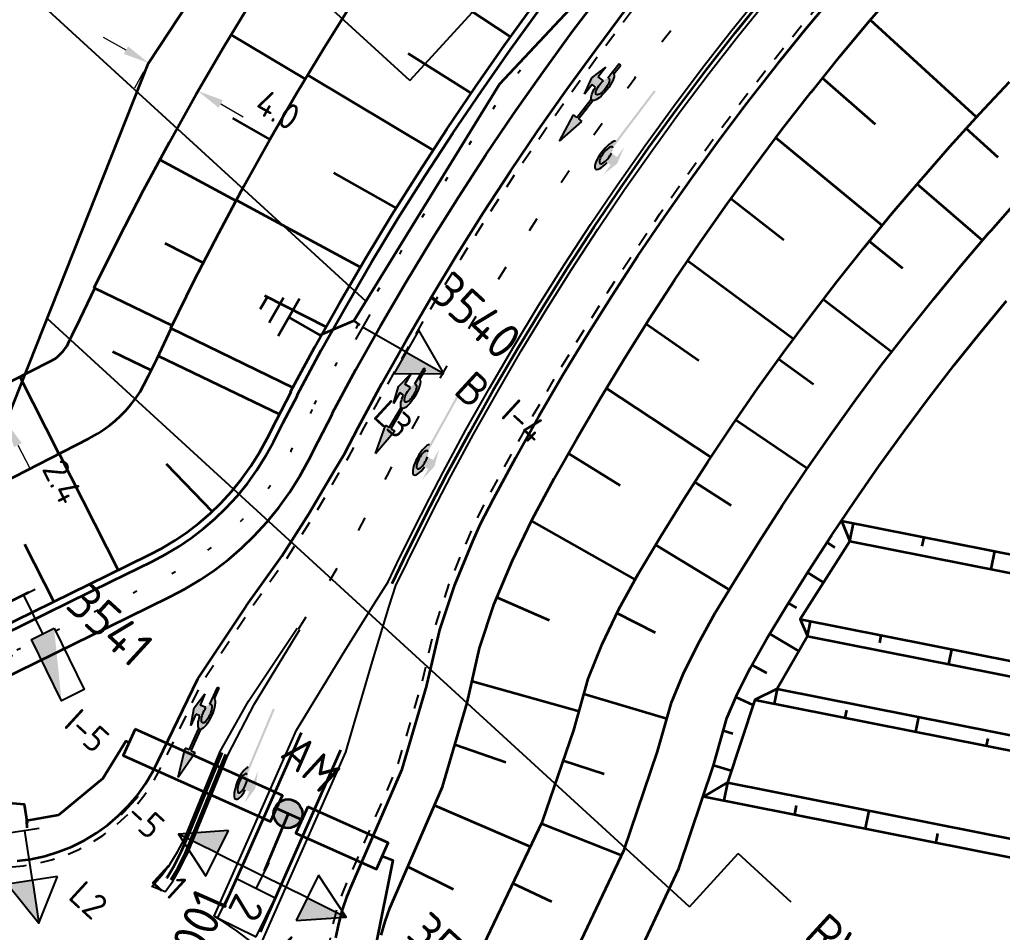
# Model space of a CAD drawing. Header units: metres. Extents: x 134219 to 139080, y 438661 to 444352.
# Drawn here: x 138297.3 to 138365.5, y 439284 to 439347.4 of the extents above; entities that cross this region are included whole.
import ezdxf
from ezdxf.enums import TextEntityAlignment as Align

# ---------------------------------------------------------------- set-up
doc = ezdxf.new("R2010")
doc.units = ezdxf.units.M
for name, pattern in [('11strp', [2, 1, -1]), ('13strp', [4, 1, -3]), ('30270strp', [3, 0.3, -2.7])]:
    doc.linetypes.add(name, pattern=pattern)
doc.layers.get('DEFPOINTS').update_dxf_attribs({"color": 193})
for name, color, linetype, lineweight in [('N-WE-KL-ET-T18', 1, 'Continuous', 18), ('N-WE-KL-ET-T25', 7, 'Continuous', 25), ('N-WE-KL-ET_LS_HULPSTUK_MOF-G', 10, 'Continuous', 35), ('N-WE-KL-ET_LS_OV_ARMATUUR-S', 7, 'Continuous', 25), ('N-WE-KL-ET_LS_OV_ARMATUUR-T18', 1, 'Continuous', 25), ('N-WE-KL-ET_LS_OV_KABEL-G', 10, 'KL-LS-OV-N', 35), ('N-WE-KL-ET_LS_OV_KABEL-M', 7, 'Continuous', 18), ('N-WE-KL-ET_LS_OV_KABEL-T25', 7, 'Continuous', 25), ('N-WE-KL-ET_LS_OV_KABEL_AARDING-G', 90, 'Continuous', 35), ('N-WE-KL-ET_LS_OV_MANTELBUIS-G', 10, 'Continuous', 35), ('N-WE-VW-BEWEGWIJZERING_DRAAGCONSTRUCTIE_PORTAAL-S', 7, 'Continuous', 25), ('Utd-ondergr-nw', 8, '13strp', 35)]:
    doc.layers.add(name, color=color, linetype=linetype, lineweight=lineweight)
doc.layers.add('N-WE-KL-ET_LS_OV_ARMATUUR-T25', color=2, linetype='Continuous')
doc.layers.add('Utd-weg-nw', color=8, linetype='Continuous')
doc.styles.add('alm a2ee v011$0$rtw_iso', font='NLCS-ISO.ttf')
doc.styles.add('ISO18', font='NLCS-ISO.ttf')
doc.styles.add('ISO25', font='NLCS-ISO.ttf')
doc.styles.add('NLCS-ISO', font='NLCS-ISO.ttf')
doc.styles.add('NLCS_18', font='NLCS-ISO.ttf', dxfattribs={"height": 1.8})
doc.styles.add('NLCS_25', font='NLCS-ISO.ttf', dxfattribs={"height": 2.5})
doc.linetypes.add('KL-LS-OV-N', pattern='A,4,-1,[103,NLCS.SHX,S=0.75,R=0,X=0,Y=0],-1,4,-1.5,["0V",Standard,S=1,R=0,X=0,Y=-0.5],-3', length=14.5)
doc.dimstyles.new('NLCS_t18_pijl_Dimension_l3_h1', dxfattribs={"dimtxt": 1.8, "dimasz": 1.8, "dimexe": 2, "dimexo": 2, "dimgap": 0.7, "dimtad": 1, "dimdec": 1, "dimzin": 0, "dimdsep": 46, "dimtxsty": 'NLCS_18', "dimcen": 2.5, "dimdle": 2, "dimclrd": 256, "dimclre": 256, "dimclrt": 256, "dimadec": 1, "dimazin": 0, "dimtfac": 1, "dimtdec": 1, "dimtofl": 0, "dimtmove": 1, "dimatfit": 0, "dimfxl": 0, "dimtolj": 1, "dimtzin": 0, "dimlwd": 18, "dimlwe": 18, "dimarcsym": 0})

# ---------------------------------------------------------------- blocks, each defined once
blk = doc.blocks.new('SKL-ET_OV_ARMATUUR_HD_NATRIUM_1x150W-SO (3)')
for points in [[(3.493, -1.757), (6.493, 0), (3.493, 1.757)], [(3.493, 1.757), (3.493, -1.757)], [(0, 1), (0, -1)], [(3.493, 0), (0, 0)], [(3.493, 0), (6.493, 0)]]:
    blk.add_lwpolyline(points)
blk.add_solid([(3.493, 0), (3.493, -1.757), (6.493, 0)])
at = {"layer": 'N-WE-KL-ET-T18', "linetype": 'ByBlock', "style": 'NLCS-ISO'}
blk.add_attdef('GROEPSNUMMER', text='', height=1.8, dxfattribs=at).set_placement((-2, -4), align=Align.RIGHT)
blk.add_attdef('FASE-AANSLUITING', (10, -4), '', height=1.8, dxfattribs=at)
at = {"layer": 'N-WE-KL-ET-T18', "linetype": 'ByBlock', "style": 'NLCS-ISO', "flags": 1}
for tag, p in [('TYPE_ARMATUUR', (7.765, -13.456)), ('TYPE_FABRIKAAT', (7.765, -17.24)), ('VERMOGEN_LAMP', (7.765, -21.025)), ('SPIEGELSTAND', (7.765, -24.809)), ('HOOGTE_LICHTMAST', (7.765, -28.594)), ('UITLEGGERHOEK', (7.765, -32.378)), ('TYPE_LICHTMAST', (7.765, -36.163)), ('BOTSVRIENDELIJK', (7.765, -39.947)), ('POSITIE_LICHTMAST', (7.765, -43.732)), ('KABELAANSLUITING', (7.765, -47.516)), ('VOEDINGSPUNT', (7.765, -51.301))]:
    blk.add_attdef(tag, p, '', height=1.8, dxfattribs=at)
at = {"layer": 'N-WE-KL-ET-T25', "linetype": 'ByBlock', "style": 'NLCS-ISO'}
blk.add_attdef('MASTNUMMER', text='', height=2.5, dxfattribs=at).set_placement((4, 4.31), align=Align.MIDDLE)
at = {"layer": 'N-WE-KL-ET-T25', "linetype": 'ByBlock', "style": 'NLCS-ISO', "flags": 1}
blk.add_attdef('TYPE_SYMBOOL', (7.765, -10.056), '', height=2.5, dxfattribs=at)
blk = doc.blocks.new('SKL-ET_OV_ARMATUUR_HD_NATRIUM_1x150W-SO (1)')
for p, q in [((6.493, 0), (3.493, 1.757)), ((3.493, -1.757), (6.493, 0))]:
    blk.add_line(p, q)
for points in [[(3.493, 1.757), (3.493, -1.757)], [(0, 1), (0, -1)], [(3.493, 0), (0, 0)], [(3.493, 0), (6.493, 0)]]:
    blk.add_lwpolyline(points)
blk.add_solid([(3.493, 0), (3.493, -1.757), (6.493, 0)])
at = {"layer": 'N-WE-KL-ET_LS_OV_ARMATUUR-T18', "style": 'ISO18', "flags": 1}
for tag, p in [('TYPE_ARMATUUR', (3.075, -6.821)), ('VERMOGEN_LAMP', (3.075, -10.606)), ('SPIEGELSTAND', (3.075, -14.39)), ('HOOGTE_LICHTMAST', (3.075, -18.175)), ('UITLEGGERHOEK', (3.075, -21.959)), ('TYPE_LICHTMAST', (3.075, -25.744)), ('BOTSVRIENDELIJK', (3.075, -29.528)), ('POSITIE_LICHTMAST', (3.075, -33.313)), ('KABELAANSLUITNG', (3.075, -37.097)), ('VOEDINGSPUNT', (3.075, -44.666))]:
    blk.add_attdef(tag, p, '', height=1.8, dxfattribs=at)
at = {"layer": 'N-WE-KL-ET_LS_OV_ARMATUUR-T18', "style": 'ISO18'}
for tag, p in [('FASE-AANSLUITING_1', (3.075, -40.882)), ('GROEPSNUMMER', (3.075, -48.451))]:
    blk.add_attdef(tag, p, '', height=1.8, dxfattribs=at)
at = {"layer": 'N-WE-KL-ET_LS_OV_ARMATUUR-T25', "style": 'ISO25'}
for tag, p, height in [('MASTNUMMER', (3.075, 7.391), 2.5), ('TYPE_SYMBOOL', (3.075, 3.606), 2.25)]:
    blk.add_attdef(tag, p, '', height=height, dxfattribs=at)
blk = doc.blocks.new('SKL-ET_AARDING_AARDELECTRODE-SO')
for points in [[(2.5, 1.5), (2.5, -1.5)], [(3.5, 1), (3.5, -1)], [(0, 0), (2.5, 0)], [(4.5, -0.5), (4.5, 0.5)]]:
    blk.add_lwpolyline(points)
at = {"layer": 'N-WE-KL-ET_LS_OV_ARMATUUR-T18', "style": 'ISO18', "flags": 1}
for tag, p in [('OMSCHRIJVING_LEGENDA', (0, -8.635)), ('LOCATIE', (0, -12.42)), ('MASTNUMMER', (0, -16.204)), ('VOEDINGSPUNT', (0, -19.989)), ('GROEPSNUMMER', (0, -23.773)), ('OVERIGE_OPMERKING(EN)_1', (0, -27.558)), ('OVERIGE_OPMERKING(EN)_2', (0, -31.343))]:
    blk.add_attdef(tag, p, '', height=1.8, dxfattribs=at)
at = {"layer": 'N-WE-KL-ET_LS_OV_ARMATUUR-T25', "style": 'ISO25'}
blk.add_attdef('TYPE_SYMBOOL', (0, 4.405), '', height=2.25, dxfattribs=at)
blk = doc.blocks.new('SVW-VERKEERSTEKENS_MAST-SO (1)')
for p, q in [((1, 1.5), (1, -1.5)), ((4, 1.5), (1, 1.5)), ((4, -1.5), (4, 1.5)), ((1, -1.5), (4, -1.5))]:
    blk.add_line(p, q)
at = {"layer": 'N-WE-KL-ET_LS_OV_ARMATUUR-T18', "style": 'ISO18', "flags": 1}
for tag, p in [('OMSCHRIJVING_LEGENDA', (2.5, -8.181)), ('MASTNUMMER', (2.5, -11.965)), ('TYPE_ARMATUUR', (2.5, -15.75)), ('VERMOGEN_LAMP', (2.5, -19.534)), ('VOEDINGSPUNT', (2.5, -23.319)), ('GROEPSNUMMER', (2.5, -27.103)), ('OVERIGE_OPMERKING(EN)_1', (2.5, -30.888)), ('OVERIGE_OPMERKING(EN)_2', (2.5, -34.672))]:
    blk.add_attdef(tag, p, '', height=1.8, dxfattribs=at)
at = {"layer": 'N-WE-KL-ET_LS_OV_ARMATUUR-T25', "style": 'ISO25'}
blk.add_attdef('TYPE_SYMBOOL', (2.5, 4.231), '', height=2.25, dxfattribs=at)
blk.add_attdef('AANTAL_ARMATUREN', text='', height=2.25, dxfattribs=at).set_placement((2.5, 0), align=Align.MIDDLE_CENTER)
blk = doc.blocks.new('SKL-ET_OV_ARMATUUR_HD_NATRIUM_2x150W-SO (2)')
for points in [[(-3.493, 1.757), (-6.493, 0), (-3.493, -1.757)], [(-3.493, -1.757), (-3.493, 1.757)], [(3.493, -1.757), (6.493, 0), (3.493, 1.757)], [(3.493, 1.757), (3.493, -1.757)], [(0, 1), (0, -1)], [(-3.493, 0), (-6.493, 0)], [(-3.493, 0), (0, 0)], [(3.493, 0), (0, 0)], [(3.493, 0), (6.493, 0)]]:
    blk.add_lwpolyline(points)
for points in [[(-3.493, 0), (-3.493, 1.757), (-6.493, 0)], [(3.493, 0), (3.493, -1.757), (6.493, 0)]]:
    blk.add_solid(points)
at = {"layer": 'N-WE-KL-ET_LS_OV_ARMATUUR-T18', "flags": 1}
for tag, p, style in [('TYPE_ARMATUUR', (3.075, -6.821), 'NLCS-ISO'), ('VERMOGEN_LAMP', (3.075, -10.606), 'NLCS-ISO'), ('SPIEGELSTAND', (3.075, -14.39), 'NLCS-ISO'), ('HOOGTE_LICHTMAST', (3.075, -18.175), 'NLCS-ISO'), ('UITLEGGERHOEK', (3.075, -21.959), 'NLCS-ISO'), ('TYPE_LICHTMAST', (3.075, -25.744), 'NLCS-ISO'), ('BOTSVRIENDELIJK', (3.075, -29.528), 'NLCS-ISO'), ('POSITIE_LICHTMAST', (3.075, -33.313), 'NLCS-ISO'), ('KABELAANSLUITNG', (3.075, -37.097), 'NLCS-ISO'), ('VOEDINGSPUNT', (3.075, -48.451), 'NLCS-ISO'), ('OVERIGE_OPMERKING(EN)_1', (3.075, -56.453), 'ISO18'), ('OVERIGE_OPMERKING(EN)_2', (3.075, -60.238), 'ISO18')]:
    blk.add_attdef(tag, p, '', height=1.8, dxfattribs=dict(at, style=style))
at = {"layer": 'N-WE-KL-ET_LS_OV_ARMATUUR-T18', "style": 'NLCS-ISO'}
for tag, p in [('FASE-AANSLUITING_1', (3.075, -40.882)), ('FASE-AANSLUITING_2', (3.075, -44.666)), ('GROEPSNUMMER', (3.075, -52.235))]:
    blk.add_attdef(tag, p, '', height=1.8, dxfattribs=at)
at = {"layer": 'N-WE-KL-ET_LS_OV_ARMATUUR-T25', "style": 'NLCS-ISO'}
for tag, p, height in [('MASTNUMMER', (3.075, 7.391), 2.5), ('TYPE_SYMBOOL', (3.075, 3.606), 2.25)]:
    blk.add_attdef(tag, p, '', height=height, dxfattribs=at)
blk = doc.blocks.new('SKL-ET_HULP_MOF_AFDEKMOF_SO')
at = {"ltscale": 10}
h = blk.add_hatch(color=256, dxfattribs=at)
edge = h.paths.add_edge_path()
edge.add_arc((0, 0), 1, 0, 360)
blk.add_circle((0, 0), 1)
at = {"layer": 'N-WE-KL-ET-T18', "style": 'NLCS-ISO', "flags": 1}
for tag, p in [('OMSCHRIJVING_LEGENDA', (0, -8.431)), ('LOCATIE', (0, -12.215)), ('MASTNUMMER', (0, -16)), ('VAN', (0, -19.784)), ('NAAR', (0, -23.569)), ('AFTAKKING', (0, -27.353)), ('VOEDINGSPUNT', (0, -31.138)), ('GROEPSNUMMER', (0, -34.922)), ('POSITIE_X', (0, -38.707)), ('POSITIE_Y', (0, -42.491)), ('OVERIGE_OPMERKING(EN)_2', (0, -50.06))]:
    blk.add_attdef(tag, p, '', height=1.8, dxfattribs=at)
at = {"layer": 'N-WE-KL-ET-T18', "style": 'NLCS-ISO'}
blk.add_attdef('OVERIGE_OPMERKING(EN)_1', (0, -46.276), '', height=1.8, dxfattribs=at)
at = {"layer": 'N-WE-KL-ET-T25', "style": 'NLCS-ISO'}
blk.add_attdef('SOORT_MOF', (0, 2.715), '', height=2.25, dxfattribs=at)
blk = doc.blocks.new('SKL-ET_OV_ARMATUUR_LD_NATRIUM_1x55W-SO')
for points in [[(0, 0.875), (0, -0.875)], [(3, 0), (0, 0)]]:
    blk.add_lwpolyline(points)
blk.add_lwpolyline([(3, 0.875), (7.75, 0.875), (7.75, -0.875), (3, -0.875)], close=True)
blk.add_solid([(3, 0.875), (3, -0.875), (3, 0.875), (7.75, -0.875)])
at = {"layer": 'N-WE-KL-ET-T18', "linetype": 'ByBlock', "style": 'NLCS-ISO'}
blk.add_attdef('GROEPSNUMMER', text='', height=1.8, dxfattribs=at).set_placement((-2, -4), align=Align.RIGHT)
blk.add_attdef('FASE-AANSLUITING', (10, -4), '', height=1.8, dxfattribs=at)
at = {"layer": 'N-WE-KL-ET-T18', "linetype": 'ByBlock', "style": 'NLCS-ISO', "flags": 1}
for tag, p in [('TYPE_ARMATUUR', (7.765, -13.456)), ('TYPE_FABRIKAAT', (7.765, -17.24)), ('VERMOGEN_LAMP', (7.765, -21.025)), ('SPIEGELSTAND', (7.765, -24.809)), ('HOOGTE_LICHTMAST', (7.765, -28.594)), ('UITLEGGERHOEK', (7.765, -32.378)), ('TYPE_LICHTMAST', (7.765, -36.163)), ('BOTSVRIENDELIJK', (7.765, -39.947)), ('POSITIE_LICHTMAST', (7.765, -43.732)), ('KABELAANSLUITING', (7.765, -47.516)), ('VOEDINGSPUNT', (7.765, -51.301))]:
    blk.add_attdef(tag, p, '', height=1.8, dxfattribs=at)
at = {"layer": 'N-WE-KL-ET-T25', "linetype": 'ByBlock', "style": 'NLCS-ISO'}
blk.add_attdef('MASTNUMMER', text='', height=2.5, dxfattribs=at).set_placement((4, 3.31), align=Align.MIDDLE)
at = {"layer": 'N-WE-KL-ET-T25', "linetype": 'ByBlock', "style": 'NLCS-ISO', "flags": 1}
blk.add_attdef('TYPE_SYMBOOL', (7.765, -10.056), '', height=2.5, dxfattribs=at)
blk = doc.blocks.new('Dwm A2 aanvulling$0$A$C3CD96FA4')
at = {"layer": 'Utd-weg-nw'}
h = blk.add_hatch(color=256, dxfattribs=at)
edge = h.paths.add_edge_path()
edge.add_line((1.033, 0), (1.034, 0.75))
edge.add_line((1.034, 0.75), (1.033, 0.75))
edge.add_line((1.033, 0.75), (1.033, 0.774))
edge.add_ellipse((0.959, 1.95), major_axis=(0, 1.2), ratio=0.3125, start_angle=-168.54193, end_angle=-11.53696)
edge.add_line((1.034, 3.126), (1.034, 3.15))
edge.add_line((1.034, 3.15), (1.034, 4.75))
edge.add_line((1.034, 4.75), (1.334, 4.75))
edge.add_line((1.334, 4.75), (0.959, 6.8))
edge.add_line((0.959, 6.8), (0.584, 4.75))
edge.add_line((0.584, 4.75), (0.659, 4.75))
edge.add_line((0.659, 4.75), (0.884, 4.75))
edge.add_line((0.884, 4.75), (0.884, 3.15))
edge.add_line((0.884, 3.15), (0.884, 3.126))
edge.add_ellipse((0.959, 1.95), major_axis=(0, 1.2), ratio=0.3125, start_angle=11.53696, end_angle=73.04224)
edge.add_line((0.6, 2.3), (0.3, 2.3))
edge.add_line((0.3, 2.3), (0.3, 3.15))
edge.add_line((0.3, 3.15), (0, 1.95))
edge.add_line((0, 1.95), (0.3, 0.75))
edge.add_line((0.3, 0.75), (0.3, 1.6))
edge.add_line((0.3, 1.6), (0.659, 1.6))
edge.add_line((0.659, 1.6), (0.749, 1.6))
edge.add_ellipse((0.959, 1.95), major_axis=(0, 0.72), ratio=0.333997, start_angle=161.82644, end_angle=479.08707, ccw=False)
edge.add_line((0.884, 1.266), (0.884, 0.774))
edge.add_line((0.884, 0.774), (0.884, 0.75))
edge.add_line((0.884, 0.75), (0.884, 0))
edge.add_line((0.884, 0), (1.033, 0))
for p, q in [((0.959, 6.8), (0.584, 4.75)), ((0.959, 6.8), (1.334, 4.75)), ((0.3, 3.15), (0, 1.95)), ((0.3, 2.3), (0.3, 3.15)), ((0.6, 2.3), (0.3, 2.3)), ((0, 1.95), (0.3, 0.75)), ((0.3, 0.75), (0.3, 1.6)), ((0.749, 1.6), (0.3, 1.6))]:
    blk.add_line(p, q, dxfattribs=at)
at = {"layer": 'Utd-weg-nw', "linetype": 'Continuous'}
for p, q in [((0.884, 4.75), (0.584, 4.75)), ((0.884, 4.75), (0.884, 3.126)), ((1.034, 4.75), (1.034, 3.126)), ((1.034, 4.75), (1.334, 4.75)), ((0.883, 4.016), (0.883, 3.754)), ((1.034, 4.016), (1.034, 3.754))]:
    blk.add_line(p, q, dxfattribs=at)
at = {"layer": 'Utd-weg-nw'}
for points in [[(0.884, 0), (0.884, 1.266)], [(1.034, 0.774), (1.033, 0)], [(1.033, 0), (0.883, 0)], [(1.033, 0), (0.883, 0)]]:
    blk.add_lwpolyline(points, dxfattribs=at)
at = {"layer": 'Utd-weg-nw', "linetype": 'Continuous'}
for major_axis, ratio, start_param, end_param in [((0, 1.2), 0.3125, 0.20148, 1.274828), ((0, 1.2), 0.3125, -0.20148, 0.20148), ((0, 1.2), 0.3125, -0.20148, 0.20148), ((0, 1.2), 0.3125, -2.940235, -0.20148), ((0, 0.72), 0.333997, 2.824404, 8.361647), ((0, 1.2), 0.3125, 2.940235, 3.34295)]:
    blk.add_ellipse((0.959, 1.95), major_axis=major_axis, ratio=ratio, start_param=start_param, end_param=end_param, dxfattribs=at)
blk = doc.blocks.new('Dwm A2 aanvulling$0$A$C37A20DA0')
at = {"layer": 'Utd-weg-nw'}
h = blk.add_hatch(color=256, dxfattribs=at)
edge = h.paths.add_edge_path()
edge.add_ellipse((0.959, 5.6), major_axis=(0, 1.2), ratio=0.3125, start_angle=0.02869, end_angle=73.04224)
edge.add_line((0.6, 5.95), (0.3, 5.95))
edge.add_line((0.3, 5.95), (0.3, 6.8))
edge.add_line((0.3, 6.8), (0, 5.6))
edge.add_line((0, 5.6), (0.3, 4.4))
edge.add_line((0.3, 4.4), (0.3, 5.25))
edge.add_line((0.3, 5.25), (0.659, 5.25))
edge.add_line((0.659, 5.25), (0.749, 5.25))
edge.add_ellipse((0.959, 5.6), major_axis=(0, 0.72), ratio=0.333997, start_angle=161.82644, end_angle=479.08707, ccw=False)
edge.add_line((0.884, 4.916), (0.884, 0))
edge.add_line((0.884, 0), (1.031, 0))
edge.add_line((1.031, 0), (1.034, 4.424))
edge.add_ellipse((0.959, 5.6), major_axis=(0, 1.2), ratio=0.3125, start_angle=-168.46305, end_angle=-0.0287)
edge.add_line((0.959, 6.8), (0.959, 6.8))
at = {"layer": 'Utd-weg-nw', "linetype": 'Continuous'}
for major_axis, ratio, start_param, end_param in [((0, 1.2), 0.3125, -2.940235, 1.274828), ((0, 0.72), 0.333997, 2.824404, 8.361647)]:
    blk.add_ellipse((0.959, 5.6), major_axis=major_axis, ratio=ratio, start_param=start_param, end_param=end_param, dxfattribs=at)
blk = doc.blocks.new('*D593')
at = {"layer": 'DEFPOINTS', "color": 0, "transparency": 16777216}
for p in [(138306.22, 439344.347, 5.8), (138309.657, 439342.394, 5.8), (138309.657, 439342.394)]:
    blk.add_point(p, dxfattribs=at)
at = {"layer": 'N-WE-KL-ET_LS_OV_KABEL-M', "linetype": 'Continuous', "lineweight": 18, "transparency": 16777216}
for p, q in [((138304.655, 439345.236), (138303.09, 439346.125)), ((138311.222, 439341.505), (138312.787, 439340.616))]:
    blk.add_line(p, q, dxfattribs=at)
at = {"layer": 'N-WE-KL-ET_LS_OV_KABEL-M', "lineweight": 18, "transparency": 16777216}
for p, q in [((138305.876, 439343.741), (138305.232, 439342.608)), ((138309.313, 439341.789), (138308.669, 439340.655))]:
    blk.add_line(p, q, dxfattribs=at)
at = {"layer": 'N-WE-KL-ET_LS_OV_KABEL-M', "transparency": 16777216}
for points in [[(138304.803, 439345.497), (138304.507, 439344.975), (138306.22, 439344.347)], [(138311.37, 439341.766), (138311.074, 439341.244), (138309.657, 439342.394)]]:
    blk.add_solid(points, dxfattribs=at)
at = {"layer": 'N-WE-KL-ET_LS_OV_KABEL-M', "transparency": 16777216, "insert": (138315.186, 439341.093), "char_height": 1.8, "attachment_point": 5, "rotation": 330.39636, "style": 'NLCS_18'}
blk.add_mtext('\\A1;4.0', dxfattribs=at)
blk = doc.blocks.new('*D594')
at = {"layer": 'DEFPOINTS', "color": 0, "transparency": 16777216}
for p in [(138295.251, 439321.51, 5.8), (138295.251, 439321.51), (138296.325, 439319.41, 5.8)]:
    blk.add_point(p, dxfattribs=at)
at = {"layer": 'N-WE-KL-ET_LS_OV_KABEL-M', "linetype": 'Continuous', "lineweight": 18, "transparency": 16777216}
for p, q in [((138294.432, 439323.113), (138293.613, 439324.716)), ((138297.144, 439317.807), (138297.963, 439316.205))]:
    blk.add_line(p, q, dxfattribs=at)
at = {"layer": 'N-WE-KL-ET_LS_OV_KABEL-M', "lineweight": 18, "transparency": 16777216}
for p, q in [((138294.631, 439321.194), (138293.47, 439320.6)), ((138295.705, 439319.093), (138294.544, 439318.5))]:
    blk.add_line(p, q, dxfattribs=at)
at = {"layer": 'N-WE-KL-ET_LS_OV_KABEL-M', "transparency": 16777216}
for points in [[(138294.699, 439323.25), (138294.165, 439322.977), (138295.251, 439321.51)], [(138297.411, 439317.944), (138296.877, 439317.671), (138296.325, 439319.41)]]:
    blk.add_solid(points, dxfattribs=at)
at = {"layer": 'N-WE-KL-ET_LS_OV_KABEL-M', "transparency": 16777216, "insert": (138300.24, 439315.265), "char_height": 1.8, "attachment_point": 5, "rotation": 297.07359, "style": 'NLCS_18'}
blk.add_mtext('\\A1;2.4', dxfattribs=at)

msp = doc.modelspace()

# ---------------------------------------------------------------- linework, layer by layer
at = {"layer": 'N-WE-KL-ET_LS_OV_KABEL-G', "flags": 128}
for points, elevation in [([(138297.883, 439307.56), (138291.334, 439304.294), (138284.775, 439301.012), (138283.794, 439300.778), (138284.782, 439303.546), (138284.585, 439303.718), (138289.761, 439313.115), (138296.325, 439319.41), (138306.22, 439344.347), (138330.235, 439380.807), (138330.401, 439384.63), (138328.855, 439389.538), (138321.85, 439396.873), (138309.169, 439409.673), (138310.125, 439410.849), (138311.581, 439412.597), (138296.326, 439427.286), (138295.938, 439426.881), (138287.703, 439434.962), (138261.647, 439462.479), (138242.308, 439482.602), (138224.685, 439501.35), (138202.408, 439524.41), (138176.324, 439550.467), (138148.524, 439577.537), (138128.939, 439595.945), (138108.396, 439614.045), (138091.215, 439629.446), (138078.646, 439641.007), (138069.586, 439649.998), (138063.784, 439645.87), (138063.79, 439645.883)], 1.009), ([(138304.869, 439297.159), (138304.858, 439297.148), (138304.633, 439297.245), (138303.04, 439294.653), (138299.967, 439292.108), (138297.732, 439291.708), (138297.774, 439291.213)], 5.954), ([(138297.819, 439291.526), (138297.614, 439292.834), (138287.06, 439293.725), (138286.134, 439295.502), (138286.132, 439295.496)], 4.859), ([(138315.899, 439292.203), (138314.249, 439288.206)], 6.941)]:
    msp.add_lwpolyline(points, dxfattribs=dict(at, elevation=elevation))
for points in [[(138320.874, 439326.147), (138320.464, 439326.446), (138330.584, 439342.887), (138342.804, 439355.936), (138345.533, 439358.609), (138346.281, 439359.363), (138344.061, 439362.214), (138348.598, 439366.332), (138406.993, 439426.596), (138406.952, 439426.865), (138410.681, 439431.171), (138413.459, 439429.649), (138424.978, 439419.571), (138425.523, 439418.494), (138433.324, 439418.762), (138440.45, 439419.565), (138446.337, 439422.735), (138447.341, 439423.033), (138447.352, 439423.047)], [(138320.464, 439326.446), (138318.122, 439325.442)], [(138316.857, 439291.773), (138315.093, 439292.566)], [(138322.447, 439289.262), (138323.178, 439288.972), (138321.97, 439282.981), (138321.771, 439279.048), (138323.47, 439273.835), (138324.651, 439266.948), (138324.633, 439262.038), (138325.557, 439256.739), (138327.045, 439253.863), (138326.336, 439253.314), (138329.043, 439254.494)]]:
    msp.add_lwpolyline(points, dxfattribs=at)
at = {"layer": 'N-WE-KL-ET_LS_OV_KABEL-T25'}
for p, q in [((138324.35, 439343.129), (138362.644, 439384.917)), ((138324.35, 439343.129), (138307.11, 439358.928)), ((138298.077, 439349.071), (138321.294, 439327.794)), ((138343.766, 439285.744), (138299.179, 439326.603)), ((138343.766, 439285.744), (138347.144, 439289.431)), ((138350.83, 439286.053), (138347.144, 439289.431))]:
    msp.add_line(p, q, dxfattribs=at)
at = {"layer": 'N-WE-KL-ET_LS_OV_MANTELBUIS-G', "linetype": 'Continuous'}
for points in [[(138305.279, 439298.071), (138304.459, 439296.246), (138314.683, 439291.653), (138315.503, 439293.478)], [(138317.267, 439292.685), (138316.447, 439290.861), (138322.037, 439288.35), (138322.857, 439290.174)]]:
    msp.add_lwpolyline(points, close=True, dxfattribs=at)
at = {"layer": 'Utd-ondergr-nw', "linetype": 'Continuous', "flags": 128}
for points in [[(138316.521, 439321.284), (138318.196, 439324.39), (138319.924, 439327.468), (138321.702, 439330.517), (138323.531, 439333.536), (138325.41, 439336.524), (138327.338, 439339.48), (138329.316, 439342.403), (138331.341, 439345.294), (138333.415, 439348.15), (138335.536, 439350.971), (138337.704, 439353.756), (138337.92, 439354.028), (138339.918, 439356.505), (138342.24, 439359.164), (138344.686, 439361.711), (138347.187, 439364.201), (138349.26, 439366.265), (138350.905, 439367.954), (138351.295, 439368.362), (138351.963, 439369.06)], [(138323.118, 439308.183), (138323.913, 439309.836), (138325.397, 439312.82), (138326.93, 439315.78), (138328.513, 439318.714), (138330.144, 439321.621), (138331.823, 439324.5), (138333.551, 439327.351), (138335.325, 439330.173), (138337.146, 439332.964), (138339.014, 439335.725), (138340.927, 439338.455), (138342.885, 439341.152), (138344.889, 439343.816), (138346.936, 439346.447), (138347.14, 439346.704), (138349.027, 439349.043), (138351.161, 439351.604), (138353.337, 439354.129), (138355.555, 439356.617), (138357.427, 439358.654), (138358.959, 439360.279), (138359.328, 439360.665), (138359.995, 439361.363)], [(138322.594, 439351.965), (138331.352, 439346.159)], [(138318.952, 439319.998), (138320.606, 439323.064), (138322.311, 439326.103), (138324.066, 439329.112), (138325.871, 439332.091), (138327.725, 439335.04), (138329.629, 439337.958), (138331.581, 439340.844), (138333.58, 439343.696), (138335.627, 439346.515), (138337.721, 439349.3)], [(138319.222, 439283.585), (138319.421, 439284.565), (138319.684, 439285.529), (138320.012, 439286.474), (138320.312, 439287.199), (138323.824, 439295.297), (138325.531, 439301.102), (138325.538, 439301.13), (138326.434, 439304.982), (138327.466, 439308.106), (138328.728, 439311.129), (138329.248, 439312.334), (138330.157, 439314.074), (138331.711, 439316.954), (138333.312, 439319.808), (138334.961, 439322.635), (138336.656, 439325.434), (138338.399, 439328.204), (138340.186, 439330.945), (138342.02, 439333.655), (138343.898, 439336.335), (138345.821, 439338.983), (138347.788, 439341.599), (138349.798, 439344.181), (138349.998, 439344.433), (138351.85, 439346.73), (138353.945, 439349.244)], [(138322.373, 439283.774), (138322.63, 439284.72), (138322.964, 439285.64), (138323.108, 439285.978), (138326.614, 439294.063), (138328.327, 439299.896), (138329.198, 439303.693), (138330.208, 439306.771), (138331.448, 439309.749), (138332.853, 439312.648), (138334.383, 439315.484), (138335.959, 439318.293), (138337.582, 439321.076), (138339.252, 439323.831), (138340.967, 439326.559), (138342.727, 439329.257), (138344.532, 439331.925), (138346.381, 439334.564), (138348.274, 439337.17), (138350.21, 439339.745), (138352.189, 439342.288), (138352.386, 439342.536), (138354.21, 439344.797), (138356.272, 439347.272), (138358.375, 439349.712)], [(138302.448, 439328.724), (138304.133, 439332.129), (138305.875, 439335.506), (138307.675, 439338.856), (138309.531, 439342.178), (138311.443, 439345.47), (138313.412, 439348.731)], [(138307.752, 439325.92), (138309.389, 439329.236), (138311.083, 439332.527), (138312.832, 439335.79), (138314.636, 439339.026), (138316.496, 439342.233), (138318.41, 439345.411), (138320.377, 439348.558)], [(138316.079, 439321.517), (138317.758, 439324.631), (138319.49, 439327.717), (138321.272, 439330.773), (138323.105, 439333.798), (138324.989, 439336.793), (138326.922, 439339.756), (138328.904, 439342.687), (138330.934, 439345.584), (138333.013, 439348.447)], [(138297.084, 439288.919), (138298.054, 439289.049), (138299.011, 439289.258), (138299.948, 439289.544), (138300.858, 439289.906), (138301.736, 439290.341), (138302.575, 439290.846), (138303.371, 439291.418), (138304.117, 439292.053), (138304.808, 439292.746), (138305.441, 439293.494), (138306.011, 439294.29), (138306.514, 439295.131), (138306.89, 439295.883), (138309.642, 439301.571), (138313.008, 439306.642), (138313.025, 439306.665), (138315.466, 439310.097), (138317.344, 439313.033), (138319.093, 439316.02), (138319.806, 439317.206), (138320.764, 439319.04), (138322.402, 439322.076), (138324.09, 439325.084), (138325.828, 439328.064), (138327.615, 439331.015), (138329.452, 439333.935), (138331.336, 439336.824), (138333.269, 439339.681), (138335.249, 439342.506), (138337.276, 439345.297), (138339.349, 439348.054)], [(138363.698, 439340.593), (138356.325, 439347.334)], [(138311.953, 439346.314), (138317.1, 439343.236)], [(138324.247, 439345.01), (138328.612, 439342.256)], [(138317.262, 439343.506), (138325.962, 439338.286)], [(138328.998, 439282.098), (138333.569, 439291.66), (138335.731, 439298.014), (138336.739, 439301.561), (138337.698, 439303.987), (138338.866, 439306.41), (138340.218, 439308.88), (138341.748, 439311.431), (138343.371, 439314.052), (138345.037, 439316.644), (138346.745, 439319.206), (138348.494, 439321.737), (138350.284, 439324.237), (138352.114, 439326.704), (138353.984, 439329.139), (138355.893, 439331.541), (138357.84, 439333.909), (138359.825, 439336.242), (138360.022, 439336.47), (138361.844, 439338.542), (138363.895, 439340.811), (138365.977, 439343.049)], [(138356.682, 439340.078), (138352.996, 439343.293)], [(138312.035, 439340.515), (138314.641, 439339.034)], [(138365.198, 439337.782), (138362.976, 439339.794)], [(138357.134, 439333.05), (138349.758, 439339.144)], [(138307.011, 439337.621), (138312.287, 439334.773)], [(138319.064, 439336.726), (138323.394, 439334.258)], [(138364.108, 439332.024), (138359.565, 439335.937)], [(138312.311, 439334.819), (138320.919, 439330.168)], [(138334.776, 439280.27), (138339.24, 439289.7), (138341.546, 439296.535), (138342.513, 439299.929), (138343.322, 439301.896), (138344.338, 439303.947), (138345.559, 439306.146), (138347.004, 439308.539), (138348.579, 439311.073), (138350.195, 439313.578), (138351.851, 439316.054), (138353.547, 439318.501), (138355.282, 439320.917), (138357.056, 439323.302), (138358.868, 439325.655), (138360.718, 439327.975), (138362.605, 439330.263), (138364.529, 439332.518), (138364.72, 439332.738), (138366.486, 439334.74)], [(138350.315, 439332.034), (138346.633, 439334.911)], [(138307.352, 439331.83), (138310.021, 439330.464)], [(138358.572, 439330.083), (138356.248, 439331.974)], [(138350.978, 439325.172), (138343.633, 439330.596)], [(138288.371, 439317.994), (138296.763, 439322.283), (138299.316, 439323.59), (138299.748, 439323.832), (138299.884, 439323.936), (138300.013, 439324.046), (138300.135, 439324.164), (138300.249, 439324.287), (138300.355, 439324.415), (138300.46, 439324.559), (138300.556, 439324.708), (138300.641, 439324.862), (138300.716, 439325.02), (138300.914, 439325.436), (138301.469, 439326.578), (138302.485, 439328.705)], [(138302.448, 439328.724), (138307.845, 439326.109)], [(138314.261, 439328.206), (138318.537, 439326.019)], [(138357.8, 439324.267), (138353.045, 439327.917)], [(138339.102, 439280.007), (138343.021, 439288.394), (138345.423, 439295.55), (138346.362, 439298.841), (138347.071, 439300.502), (138347.985, 439302.305), (138349.12, 439304.324), (138350.509, 439306.61), (138352.051, 439309.086), (138353.633, 439311.534), (138355.255, 439313.953), (138356.915, 439316.343), (138358.614, 439318.703), (138360.35, 439321.033), (138362.124, 439323.331), (138363.935, 439325.598), (138365.782, 439327.833)], [(138291.099, 439312.651), (138299.405, 439316.896), (138302.073, 439318.261), (138302.691, 439318.604), (138303.119, 439318.883), (138303.529, 439319.185), (138303.921, 439319.509), (138304.293, 439319.854), (138304.644, 439320.219), (138304.997, 439320.633), (138305.324, 439321.066), (138305.622, 439321.518), (138305.892, 439321.985), (138306.213, 439322.623), (138306.802, 439323.829), (138307.79, 439325.9)], [(138307.752, 439325.92), (138316.24, 439321.817)], [(138344.405, 439323.661), (138340.748, 439326.211)], [(138303.703, 439324.316), (138306.405, 439323.016)], [(138306.888, 439324.01), (138315.309, 439319.945)], [(138352.382, 439322.018), (138349.954, 439323.776)], [(138297.275, 439322.545), (138299.988, 439317.194)], [(138345.256, 439316.972), (138337.991, 439321.751)], [(138282.993, 439298.214), (138285.652, 439299.518), (138294.63, 439303.92), (138303.609, 439308.323), (138306.475, 439309.729), (138307.41, 439310.221), (138308.315, 439310.765), (138309.189, 439311.359), (138310.027, 439312.003), (138310.827, 439312.692), (138311.587, 439313.426), (138312.357, 439314.263), (138313.075, 439315.145), (138313.737, 439316.069), (138314.342, 439317.032), (138314.887, 439318.03), (138315.546, 439319.32), (138316.56, 439321.263)], [(138284.584, 439299.551), (138285.431, 439299.966), (138294.41, 439304.369), (138303.389, 439308.772), (138306.255, 439310.178), (138307.164, 439310.656), (138308.046, 439311.186), (138308.896, 439311.765), (138309.711, 439312.39), (138310.49, 439313.062), (138311.23, 439313.776), (138311.979, 439314.59), (138312.677, 439315.448), (138313.322, 439316.348), (138313.911, 439317.285), (138314.441, 439318.256), (138315.102, 439319.55), (138316.118, 439321.496)], [(138284.265, 439295.775), (138286.862, 439297.048), (138295.841, 439301.451), (138304.819, 439305.854), (138307.685, 439307.26), (138308.759, 439307.824), (138309.798, 439308.449), (138310.8, 439309.131), (138311.762, 439309.869), (138312.681, 439310.661), (138313.553, 439311.503), (138314.437, 439312.463), (138315.26, 439313.476), (138316.02, 439314.536), (138316.714, 439315.641), (138317.34, 439316.787), (138317.991, 439318.06), (138318.992, 439319.977)], [(138351.932, 439316.171), (138346.982, 439319.548)], [(138300.003, 439317.202), (138304.102, 439309.122)], [(138338.964, 439314.99), (138335.359, 439317.223)], [(138307.439, 439316.504), (138310.635, 439313.201)], [(138346.655, 439313.618), (138344.133, 439315.237)], [(138339.994, 439308.471), (138332.799, 439312.536)], [(138354.31, 439312.555), (138354.9, 439311.138), (138351.449, 439305.706), (138351.961, 439304.535), (138349.858, 439300.874), (138348.297, 439300.113), (138346.399, 439294.373), (138344.762, 439293.398)], [(138354.31, 439312.555), (138415.613, 439300.387)], [(138354.9, 439311.138), (138355.148, 439312.389)], [(138297.594, 439310.929), (138299.637, 439306.932)], [(138346.532, 439307.757), (138341.413, 439310.874)], [(138353.859, 439310.7), (138353.321, 439311.052)], [(138354.9, 439311.138), (138419.318, 439298.351)], [(138359.928, 439310.79), (138360.052, 439311.416)], [(138364.708, 439309.191), (138364.956, 439310.442)], [(138353.067, 439308.254), (138351.966, 439308.951)], [(138334.058, 439305.628), (138330.4, 439307.233)], [(138351.19, 439306.493), (138350.645, 439306.829)], [(138341.401, 439304.769), (138338.732, 439306.132)], [(138351.449, 439305.706), (138426.418, 439290.825)], [(138351.961, 439304.535), (138352.165, 439305.564)], [(138351.364, 439303.496), (138349.344, 439304.694)], [(138351.961, 439304.535), (138428.182, 439289.405)], [(138356.967, 439304.076), (138357.069, 439304.591)], [(138361.769, 439302.588), (138361.974, 439303.617)], [(138349.136, 439301.966), (138348.107, 439302.522)], [(138336.096, 439299.3), (138328.67, 439301.39)], [(138349.858, 439300.874), (138349.653, 439299.844)], [(138349.858, 439300.874), (138432.976, 439284.375)], [(138342.188, 439298.788), (138336.441, 439300.51)], [(138348.176, 439299.746), (138346.981, 439300.29)], [(138348.297, 439300.113), (138433.723, 439283.156)], [(138354.66, 439299.385), (138354.558, 439298.87)], [(138359.666, 439298.927), (138359.462, 439297.897)], [(138346.776, 439297.743), (138346.109, 439297.953)], [(138311.472, 439285.75), (138312.98, 439289.159), (138316.823, 439297.847)], [(138364.468, 439297.438), (138364.366, 439296.923)], [(138313.976, 439283.995), (138315.724, 439287.946), (138319.567, 439296.633)], [(138331.012, 439295.766), (138327.472, 439296.985)], [(138307.488, 439287.734), (138307.516, 439287.775), (138308.002, 439288.582), (138308.421, 439289.427), (138308.496, 439289.599), (138309.048, 439290.899), (138311.317, 439296.456)], [(138307.773, 439287.62), (138308.265, 439288.438), (138308.695, 439289.305), (138308.772, 439289.481), (138309.322, 439290.778), (138311.591, 439296.334)], [(138337.85, 439294.947), (138335.003, 439295.876)], [(138346.664, 439295.176), (138345.423, 439295.55)], [(138346.399, 439294.373), (138346.151, 439293.122)], [(138346.399, 439294.373), (138440.889, 439275.616)], [(138344.762, 439293.398), (138440.243, 439274.445)], [(138332.727, 439289.899), (138326.058, 439292.782)], [(138351.179, 439292.774), (138351.055, 439292.149)], [(138356.208, 439292.426), (138355.959, 439291.175)], [(138339.05, 439289.3), (138333.498, 439291.511)], [(138360.988, 439290.827), (138360.864, 439290.202)], [(138327.388, 439286.949), (138324.204, 439288.505)], [(138334.214, 439286.074), (138331.514, 439287.361)]]:
    msp.add_lwpolyline(points, dxfattribs=at)
at = {"layer": 'Utd-weg-nw', "linetype": '30270strp', "flags": 128}
for points in [[(138317.736, 439320.641), (138319.401, 439323.727), (138321.117, 439326.785), (138322.884, 439329.814), (138324.701, 439332.814), (138326.567, 439335.782), (138328.483, 439338.719), (138330.448, 439341.624), (138332.461, 439344.495), (138334.521, 439347.333), (138336.628, 439350.135), (138338.782, 439352.903), (138338.997, 439353.173), (138340.982, 439355.634), (138343.289, 439358.275), (138345.72, 439360.805), (138348.206, 439363.278), (138350.266, 439365.328), (138351.901, 439367.006), (138352.288, 439367.41), (138352.955, 439368.108)], [(138283.593, 439296.977), (138286.257, 439298.283), (138295.236, 439302.686), (138304.214, 439307.089), (138307.08, 439308.494), (138308.084, 439309.023), (138309.057, 439309.607), (138309.994, 439310.245), (138310.894, 439310.936), (138311.754, 439311.676), (138312.57, 439312.465), (138313.397, 439313.363), (138314.167, 439314.31), (138314.879, 439315.303), (138315.528, 439316.337), (138316.113, 439317.408), (138316.768, 439318.69), (138317.776, 439320.62)]]:
    msp.add_lwpolyline(points, dxfattribs=at)
at = {"layer": 'Utd-weg-nw', "linetype": '11strp', "flags": 128}
for points in [[(138296.754, 439288.517), (138297.529, 439288.589), (138298.508, 439288.751), (138299.472, 439288.991), (138300.412, 439289.308), (138301.324, 439289.7), (138302.202, 439290.164), (138303.039, 439290.697), (138303.831, 439291.296), (138304.572, 439291.956), (138305.258, 439292.674), (138305.883, 439293.445), (138306.445, 439294.264), (138306.939, 439295.125), (138307.221, 439295.702), (138309.984, 439301.419), (138313.351, 439306.491), (138313.368, 439306.514), (138315.805, 439309.939), (138317.681, 439312.869), (138319.427, 439315.85), (138320.139, 439317.034), (138321.096, 439318.865), (138322.73, 439321.895), (138324.415, 439324.898), (138326.15, 439327.873), (138327.934, 439330.818), (138329.767, 439333.732), (138331.649, 439336.616), (138333.578, 439339.468), (138335.554, 439342.288), (138337.577, 439345.074), (138339.647, 439347.826), (138341.761, 439350.544), (138341.972, 439350.809), (138343.921, 439353.225), (138346.125, 439355.871), (138348.373, 439358.479), (138350.665, 439361.049), (138352.599, 439363.154), (138354.181, 439364.832), (138354.562, 439365.231), (138355.23, 439365.929)], [(138319.994, 439274.784), (138319.892, 439275.015), (138319.526, 439275.945), (138319.221, 439276.897), (138318.978, 439277.867), (138318.8, 439278.851), (138318.685, 439279.844), (138318.636, 439280.843), (138318.653, 439281.843), (138318.734, 439282.839), (138318.88, 439283.828), (138319.09, 439284.806), (138319.364, 439285.767), (138319.7, 439286.709), (138319.96, 439287.33), (138323.482, 439295.448), (138325.189, 439301.254), (138325.195, 439301.281), (138326.094, 439305.141), (138327.129, 439308.27), (138328.394, 439311.299), (138328.915, 439312.505), (138329.825, 439314.249), (138331.382, 439317.135), (138332.987, 439319.994), (138334.638, 439322.826), (138336.337, 439325.631), (138338.083, 439328.406), (138339.874, 439331.152), (138341.711, 439333.868), (138343.593, 439336.553), (138345.519, 439339.206), (138347.49, 439341.826), (138349.504, 439344.414), (138349.704, 439344.667), (138351.56, 439346.967), (138353.659, 439349.486), (138355.8, 439351.97), (138357.981, 439354.417), (138359.823, 439356.421), (138361.329, 439358.02), (138361.692, 439358.399), (138362.36, 439359.097)]]:
    msp.add_lwpolyline(points, dxfattribs=at)
at = {"layer": 'Utd-weg-nw', "linetype": '13strp', "flags": 128}
msp.add_lwpolyline([(138316.621, 439305.044), (138316.636, 439305.068), (138318.864, 439308.512), (138320.566, 439311.465), (138322.14, 439314.474), (138322.783, 439315.669), (138323.726, 439317.474), (138325.337, 439320.461), (138326.998, 439323.421), (138328.707, 439326.352), (138330.466, 439329.255), (138332.272, 439332.128), (138334.127, 439334.97), (138336.028, 439337.781), (138337.976, 439340.56), (138339.97, 439343.306), (138342.009, 439346.019), (138344.094, 439348.697), (138344.301, 439348.959), (138346.223, 439351.34), (138348.395, 439353.947), (138350.611, 439356.518), (138352.869, 439359.051), (138354.775, 439361.125), (138356.335, 439362.78), (138356.71, 439363.173), (138357.378, 439363.871)], dxfattribs=at)
at = {"layer": 'Utd-weg-nw', "linetype": 'Continuous', "flags": 128}
for points in [[(138310.773, 439285.092), (138312.637, 439289.311), (138316.48, 439297.999), (138316.743, 439298.43), (138319.905, 439303.622), (138322.029, 439307.036), (138322.847, 439308.312), (138323.643, 439309.967), (138325.129, 439312.956), (138325.738, 439314.145), (138326.665, 439315.92), (138328.25, 439318.858), (138329.884, 439321.77), (138331.565, 439324.653), (138333.295, 439327.508), (138335.072, 439330.334), (138336.896, 439333.13), (138338.767, 439335.895), (138340.683, 439338.629), (138342.644, 439341.33), (138344.65, 439343.999), (138346.701, 439346.633), (138346.905, 439346.89), (138348.795, 439349.233)], [(138313.888, 439282.87), (138316.066, 439287.794), (138319.91, 439296.482), (138320.052, 439296.966), (138321.767, 439302.798), (138322.929, 439306.616), (138323.389, 439308.055), (138324.183, 439309.704), (138325.664, 439312.685), (138326.271, 439313.87), (138327.195, 439315.64), (138328.776, 439318.569), (138330.404, 439321.472), (138332.081, 439324.347), (138333.806, 439327.193), (138335.578, 439330.011), (138337.396, 439332.798), (138339.261, 439335.555), (138341.171, 439338.281), (138343.127, 439340.974), (138345.127, 439343.634), (138347.171, 439346.261), (138347.375, 439346.517), (138349.259, 439348.853)], [(138306.444, 439287.138), (138306.494, 439287.19), (138307.137, 439287.928), (138307.718, 439288.717), (138308.233, 439289.55), (138308.678, 439290.423), (138308.83, 439290.769), (138308.91, 439290.96), (138311.18, 439296.517), (138313.162, 439300.013), (138316.529, 439305.085)], [(138307.363, 439286.788), (138307.891, 439287.527), (138308.397, 439288.366), (138308.832, 439289.243), (138308.91, 439289.422), (138309.459, 439290.717), (138311.728, 439296.274), (138313.565, 439299.835), (138316.712, 439305.004)], [(138307.363, 439286.788), (138306.912, 439286.965), (138306.444, 439287.138)], [(138313.888, 439282.87), (138313.403, 439283.268), (138312.374, 439284.045), (138311.344, 439284.738), (138310.773, 439285.092)]]:
    msp.add_lwpolyline(points, dxfattribs=at)

# ---------------------------------------------------------------- block references
at = {"layer": 'N-WE-KL-ET_LS_HULPSTUK_MOF-G'}
ref = msp.add_blockref('SKL-ET_HULP_MOF_AFDEKMOF_SO', (138315.899, 439292.203, 6.941), dxfattribs=at)
ref.add_attrib('SOORT_MOF', 'AM', (138315.25, 439296.239, 6.941), dxfattribs={"layer": 'N-WE-KL-ET_LS_OV_ARMATUUR-T25', "height": 2.25, "rotation": 317.49797, "style": 'ISO25'})
at = {"layer": 'N-WE-KL-ET_LS_OV_ARMATUUR-S'}
ref = msp.add_blockref('SKL-ET_OV_ARMATUUR_HD_NATRIUM_1x150W-SO (1)', (138321.077, 439326.01, 7.667), dxfattribs=dict(at, rotation=330.1287790055345))
ref.add_attrib('MASTNUMMER', '3540', (138325.58, 439328.178, 7.667), dxfattribs={"layer": 'N-WE-KL-ET_LS_OV_ARMATUUR-T25', "height": 2.5, "rotation": 317.49797, "style": 'ISO25'})
ref.add_attrib('TYPE_SYMBOOL', 'B', (138327.295, 439321.46, 7.667), dxfattribs={"layer": 'N-WE-KL-ET_LS_OV_ARMATUUR-T25', "height": 2.25, "rotation": 317.49797, "style": 'ISO25'})
ref.add_attrib('FASE-AANSLUITING_1', 'L3', (138321.693, 439319.772, 7.667), dxfattribs={"layer": 'N-WE-KL-ET_LS_OV_ARMATUUR-T18', "height": 1.8, "rotation": 317.49797, "style": 'ISO18'})
ref.add_attrib('GROEPSNUMMER', 'I-4', (138330.569, 439319.811, 7.667), dxfattribs={"layer": 'N-WE-KL-ET_LS_OV_ARMATUUR-T18', "height": 1.8, "rotation": 317.49797, "style": 'ISO18'})
ref = msp.add_blockref('SKL-ET_OV_ARMATUUR_LD_NATRIUM_1x55W-SO', (138297.55, 439307.393, 6.713), dxfattribs=dict(at, rotation=296.1225413385399))
ref.add_attrib('MASTNUMMER', '3541', (138300.342, 439306.559, 6.713), dxfattribs={"layer": 'N-WE-KL-ET_LS_OV_ARMATUUR-T25', "height": 2.5, "rotation": 317.49797, "style": 'ISO25'})
ref.add_attrib('FASE-AANSLUITING_1', 'L1', (138294.253, 439303.106, 6.713), dxfattribs={"layer": 'N-WE-KL-ET_LS_OV_ARMATUUR-T18', "height": 1.8, "rotation": 317.49797, "style": 'ISO18'})
ref.add_attrib('GROEPSNUMMER', 'I-5', (138300.234, 439298.306, 6.713), dxfattribs={"layer": 'N-WE-KL-ET_LS_OV_ARMATUUR-T18', "height": 1.8, "rotation": 317.49797, "style": 'ISO18'})
ref = msp.add_blockref('SKL-ET_OV_ARMATUUR_HD_NATRIUM_2x150W-SO (2)', (138314.112, 439287.904, 6.869), dxfattribs=dict(at, rotation=333.7044028693422))
ref.add_attrib('MASTNUMMER', '3558', (138323.991, 439283.71, 6.869), dxfattribs={"layer": 'N-WE-KL-ET_LS_OV_ARMATUUR-T25', "height": 2.5, "rotation": 317.49797, "style": 'ISO25'})
ref.add_attrib('TYPE_SYMBOOL', 'B', (138318.414, 439281.476, 6.869), dxfattribs={"layer": 'N-WE-KL-ET_LS_OV_ARMATUUR-T25', "height": 2.25, "rotation": 317.49797, "style": 'ISO25'})
ref.add_attrib('FASE-AANSLUITING_1', 'L3', (138314.769, 439282.529, 6.869), dxfattribs={"layer": 'N-WE-KL-ET_LS_OV_ARMATUUR-T18', "height": 1.8, "rotation": 317.49797, "style": 'ISO18'})
ref.add_attrib('FASE-AANSLUITING_2', 'L1', (138306.277, 439287.52, 6.869), dxfattribs={"layer": 'N-WE-KL-ET_LS_OV_ARMATUUR-T18', "height": 1.8, "rotation": 317.49797, "style": 'ISO18'})
ref.add_attrib('GROEPSNUMMER', 'I-5', (138304.076, 439292.311, 6.869), dxfattribs={"layer": 'N-WE-KL-ET_LS_OV_ARMATUUR-T18', "height": 1.8, "rotation": 317.49797, "style": 'ISO18'})
ref = msp.add_blockref('SKL-ET_OV_ARMATUUR_HD_NATRIUM_1x150W-SO (3)', (138297.634, 439291.024, 6.575), dxfattribs=dict(at, rotation=278.5609246451633))
ref.add_attrib('MASTNUMMER', '3559', (138289.034, 439287.733, 6.575), dxfattribs={"layer": 'N-WE-KL-ET_LS_OV_ARMATUUR-T25', "height": 2.5, "rotation": 317.49797, "style": 'ISO25'})
ref.add_attrib('TYPE_SYMBOOL', 'A', (138297.985, 439282.164, 6.575), dxfattribs={"layer": 'N-WE-KL-ET_LS_OV_ARMATUUR-T25', "height": 2.25, "rotation": 317.49797, "style": 'ISO25'})
ref.add_attrib('FASE-AANSLUITING_1', 'L2', (138300.547, 439286.35, 6.575), dxfattribs={"layer": 'N-WE-KL-ET_LS_OV_ARMATUUR-T18', "height": 1.8, "rotation": 317.49797, "style": 'ISO18'})
ref.add_attrib('GROEPSNUMMER', 'I-5', (138298.166, 439278.896, 6.575), dxfattribs={"layer": 'N-WE-KL-ET_LS_OV_ARMATUUR-T18', "height": 1.8, "rotation": 317.49797, "style": 'ISO18'})
at = {"layer": 'N-WE-KL-ET_LS_OV_KABEL_AARDING-G', "rotation": 150.1287790055892}
msp.add_blockref('SKL-ET_AARDING_AARDELECTRODE-SO', (138318.122, 439325.442, 7.667), dxfattribs=at)
at = {"layer": 'N-WE-VW-BEWEGWIJZERING_DRAAGCONSTRUCTIE_PORTAAL-S'}
ref = msp.add_blockref('SVW-VERKEERSTEKENS_MAST-SO (1)', (138314.112, 439287.904, 6.869), dxfattribs=dict(at, rotation=243.7044028696545))
ref.add_attrib('TYPE_SYMBOOL', 'a', (138310.499, 439282.457, 6.869), dxfattribs={"layer": 'N-WE-KL-ET_LS_OV_ARMATUUR-T25', "height": 2.25, "rotation": 317.49797, "style": 'ISO25'})
ref.add_attrib('AANTAL_ARMATUREN', '2', dxfattribs={"layer": 'N-WE-KL-ET_LS_OV_ARMATUUR-T25', "height": 2.25, "rotation": 243.7044, "style": 'ISO25'}).set_placement((138313.004, 439285.663, 6.869), align=Align.MIDDLE_CENTER)
at = {"layer": 'Utd-weg-nw', "linetype": 'Continuous', "xscale": -1}
for p, rotation in [((138338.193, 439344.838), 141.6980184046304), ((138324.552, 439323.575), 149.8344726588316), ((138310.164, 439301.337), 156.007319357936)]:
    msp.add_blockref('Dwm A2 aanvulling$0$A$C3CD96FA4', p, dxfattribs=dict(at, rotation=rotation))
at = {"layer": 'Utd-weg-nw', "linetype": 'Continuous'}
for p, rotation in [((138342.126, 439341.83), 142.8865189552585), ((138328.775, 439321.223), 151.0229732086502), ((138315.793, 439299.105), 157.1958199076767)]:
    msp.add_blockref('Dwm A2 aanvulling$0$A$C37A20DA0', p, dxfattribs=dict(at, rotation=rotation))

# ---------------------------------------------------------------- texts
at = {"layer": 'N-WE-KL-ET_LS_OV_KABEL-T25', "style": 'NLCS_25'}
msp.add_text('RWS VP I-5 VG-YMvKas 4x25mm² (OV)', height=2.5, rotation=317.49797, dxfattribs=at).set_placement((138352.46, 439284.559), align=Align.MIDDLE_LEFT)
at = {"layer": 'Utd-ondergr-nw', "color": 7, "style": 'alm a2ee v011$0$rtw_iso'}
msp.add_text('M001', height=2.5, rotation=66.13631, dxfattribs=at).set_placement((138309.072, 439279.954))

# ---------------------------------------------------------------- dimensions: what is measured, and where the dimension line sits
at = {"layer": 'N-WE-KL-ET_LS_OV_KABEL-M'}
for base, p1, p2, angle, picture, middle in [((138309.657, 439342.394), (138306.22, 439344.347, 5.8), (138309.657, 439342.394, 5.8), 330.39636, '*D593', (138314.396, 439339.702)), ((138295.251, 439321.51), (138296.325, 439319.41, 5.8), (138295.251, 439321.51, 5.8), 117.07359, '*D594', (138298.816, 439314.537))]:
    dim = msp.add_linear_dim(base=base, p1=p1, p2=p2, angle=angle, dimstyle='NLCS_t18_pijl_Dimension_l3_h1', dxfattribs=at)
    dim.commit()
    dim.dimension.update_dxf_attribs({"geometry": picture, "text_midpoint": middle, "dimtype": 161})

doc.saveas('drawing.dxf')
